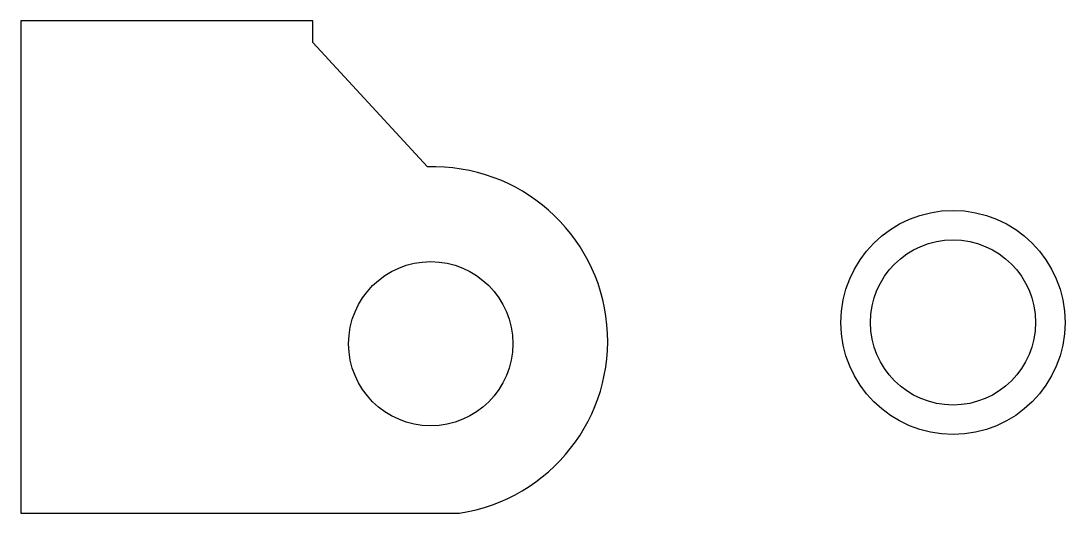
# Model space of a CAD drawing. Extents: x 8 to 115, y 5 to 56.
import ezdxf

# ---------------------------------------------------------------- set-up
doc = ezdxf.new("R2010")
doc.units = 0
doc.layers.get('0').update_dxf_attribs({"linetype": 'CONTINUOUS'})

msp = doc.modelspace()

# ---------------------------------------------------------------- linework, layer by layer
msp.add_lwpolyline([(8.44, 55.57), (8.44, 5.49), (53.05, 5.49, 0.944185), (49.78, 40.71), (38.13, 53.38), (38.13, 55.57)], format="xyb", close=True)
for centre, radius in [((103.24, 24.89), 11.4), ((103.24, 24.89), 8.4), ((50.12, 22.73), 8.35)]:
    msp.add_circle(centre, radius)

doc.saveas('drawing.dxf')
